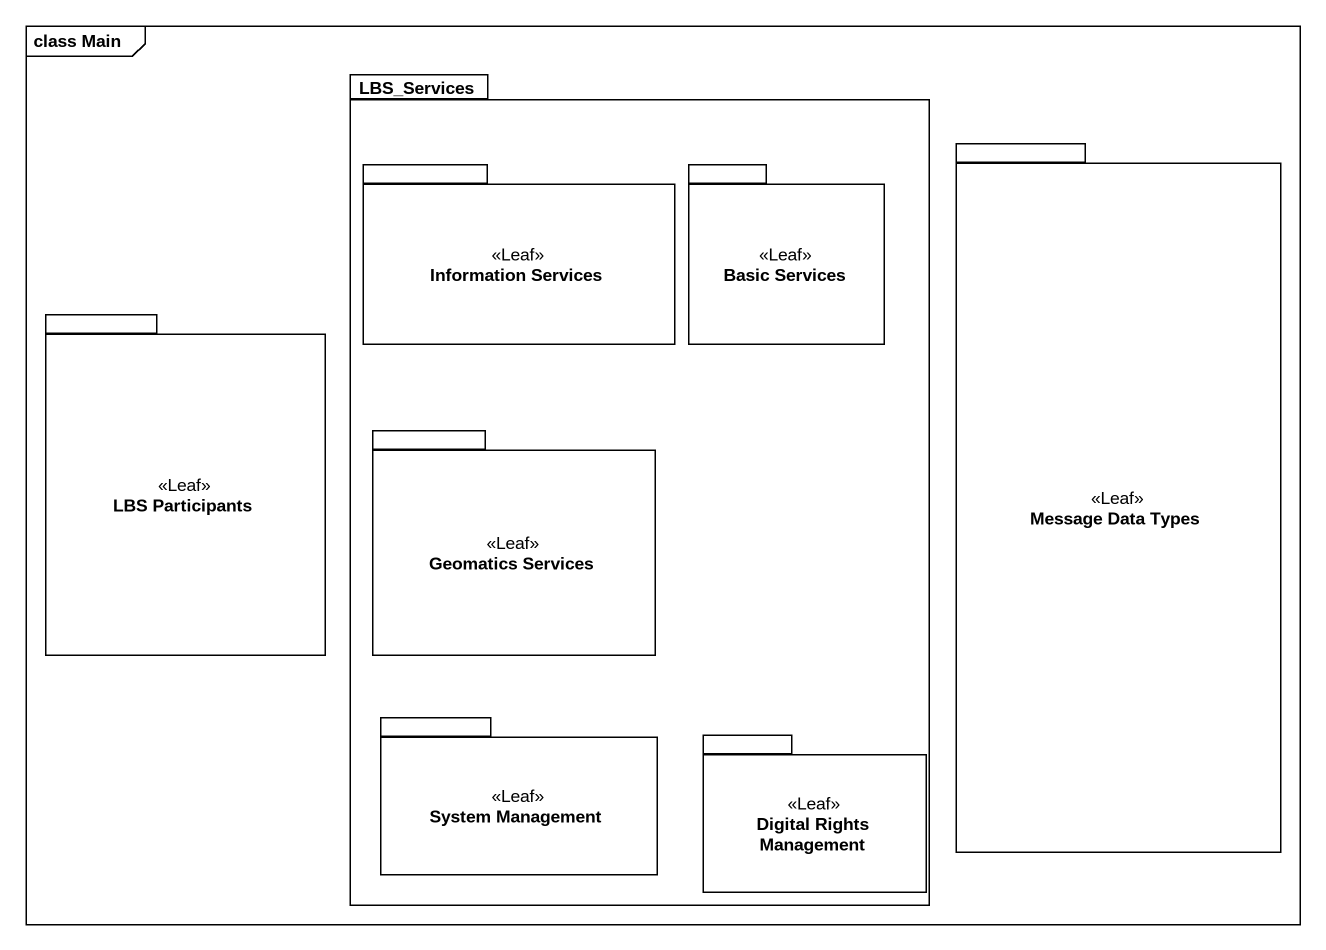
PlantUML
@startuml
mainframe class Main
package LBS_Services {
  package "Information Services" as Information_Services <<Leaf>> {
  }
  package "Basic Services" as Basic_Services <<Leaf>> {
  }
  package "Geomatics Services" as Geomatics_Services <<Leaf>> {
  }
  package "System Management" as System_Management <<Leaf>> {
  }
  package "Digital Rights Management" as Digital_Rights_Management <<Leaf>> {
  }
}
package "Message Data Types" as Message_Data_Types <<Leaf>> {
}
package "LBS Participants" as LBS_Participants <<Leaf>> {
}
@enduml
